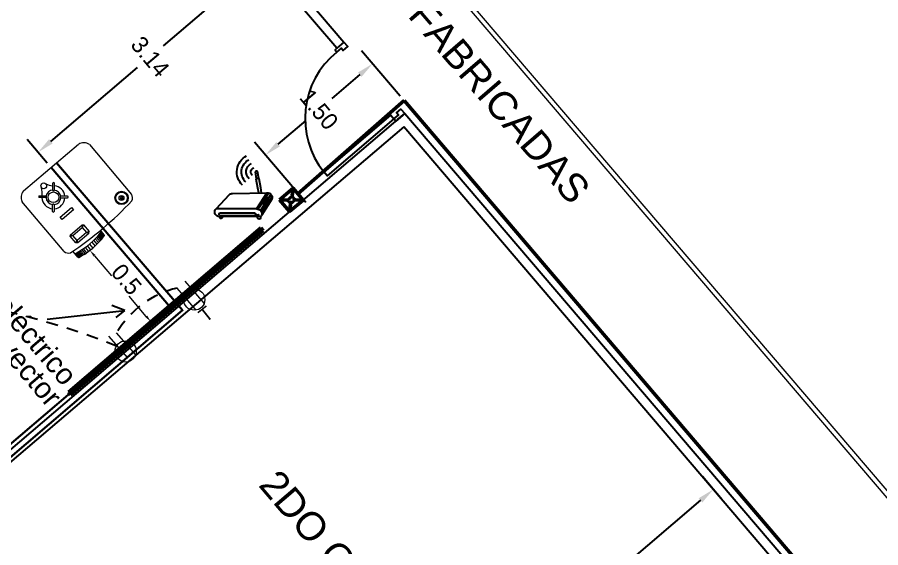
# Model space of a CAD drawing. Header units: metres. Extents: x 643973 to 644410, y 8488260 to 8488397.
# Drawn here: x 644231.72 to 644240.93, y 8488331.45 to 8488337.11 of the extents above; entities that cross this region are included whole.
import ezdxf
from ezdxf.enums import TextEntityAlignment as Align

# ---------------------------------------------------------------- set-up
doc = ezdxf.new("R2010")
doc.units = ezdxf.units.M
doc.header["$MEASUREMENT"] = 0
doc.linetypes.add('LÍNEAS_OCULTAS2', pattern=[0.1875, 0.125, -0.0625])
for name, color, linetype in [('ACHURADOS', 8, 'Continuous'), ('Circ Tomac Nh-80 3x4mm2', 1, 'LÍNEAS_OCULTAS2'), ('Planta', 251, 'Continuous'), ('Salida de red', 4, 'Continuous'), ('VANOS', 2, 'Continuous')]:
    doc.layers.add(name, color=color, linetype=linetype)
for name, color, linetype, lineweight in [('Anotaciones - Textos_Pluma_Nº__86', 7, 'Continuous', 20), ('Cable USB', 3, 'Continuous', 30), ('CABLE UTP CAT 6', 140, 'COMPU_LINE', 35), ('CIRCUITO DE DATOS', 4, 'COMPU_LINE', 50), ('CIRCUITO DE SERVIDOR', 6, 'Continuous', 50), ('CIRCUITO ELECTRICO EST DE CARGA', 6, 'Continuous', 50), ('CIRCUITO ELECTRICOS', 7, 'Continuous', 15), ('CONECCION USB Y HDMI', 150, 'Continuous', 30), ('EQUIPOS ELECTRONICOS', 242, 'Continuous', 13), ('MUEBLES - PETER', 253, 'Continuous', 5), ('MURO PREFABRICADO', 252, 'Continuous', 25), ('PUERTAS', 24, 'Continuous', 5), ('TEXTOS-SUBTITULO', 26, 'Continuous', 30), ('tomacorriente', 1, 'Continuous', 20)]:
    doc.layers.add(name, color=color, linetype=linetype, lineweight=lineweight)
doc.styles.add('style4', font='arial.ttf')
doc.linetypes.add('COMPU_LINE', pattern='A,0.5,-0.1,["R",Standard,S=0.1,R=0,X=-0.05,Y=-0.05],-0.1', length=0.7)
doc.dimstyles.new('UTILIZAR', dxfattribs={"dimtxt": 0.18, "dimasz": 0.18, "dimexe": 0.18, "dimexo": 0.0625, "dimgap": 0.09, "dimtad": 0, "dimtih": 1, "dimtoh": 1, "dimdec": 4, "dimzin": 0, "dimdsep": 46, "dimtxsty": 'Standard', "dimcen": 0.09, "dimadec": 0, "dimazin": 0, "dimtfac": 1, "dimtdec": 4, "dimtofl": 0, "dimtmove": 0, "dimatfit": 3, "dimfxl": 1, "dimtolj": 1, "dimtzin": 0, "dimarcsym": 0})

# ---------------------------------------------------------------- blocks, each defined once
blk = doc.blocks.new('PUERTA8')
at = {"layer": 'VANOS', "ltscale": 0.5}
for points in [[(0.025, 0.05), (0.025, 0.8), (0.065, 0.8), (0.065, 0.05)], [(0, -0.05), (0, 0.05), (0.025, 0.05), (0.025, 0), (0.05, 0), (0.05, -0.05)], [(0.8, -0.05), (0.8, 0.05), (0.775, 0.05), (0.775, 0), (0.75, 0), (0.75, -0.05)]]:
    blk.add_lwpolyline(points, close=True, dxfattribs=at)
at = {"layer": 'VANOS', "color": 8, "ltscale": 0.5}
blk.add_arc((0.045, 0.07), 0.7303, 358.43065, 88.43065, dxfattribs=at)
blk = doc.blocks.new('P-1')
at = {"layer": 'ACHURADOS'}
blk.add_blockref('PUERTA8', (0, 0.05), dxfattribs=at)
blk = doc.blocks.new('ECRAN')
at = {"layer": 'CIRCUITO DE SERVIDOR'}
h = blk.add_hatch(color=141, dxfattribs=at)
h.dxf.hatch_style = 1
h.paths.add_polyline_path([(714290.2886, 8427261.8314), (714290.3044, 8427261.8508), (714288.9074, 8427262.9858), (714288.8917, 8427262.9665)])
at = {"layer": 'CIRCUITO DE SERVIDOR', "color": 0}
for p, q in [((714288.8916, 8427262.9664), (714288.9074, 8427262.9858)), ((714290.2886, 8427261.8314), (714288.8916, 8427262.9664)), ((714290.3044, 8427261.8508), (714288.9074, 8427262.9858)), ((714290.2886, 8427261.8314), (714290.3044, 8427261.8508))]:
    blk.add_line(p, q, dxfattribs=at)
blk = doc.blocks.new('PROYECTOR')
at = {"layer": 'EQUIPOS ELECTRONICOS', "color": 22}
for p, q in [((714285.8992, 8427254.0659), (714285.87, 8427254.0659)), ((714285.8745, 8427254.0694), (714285.9193, 8427254.0694)), ((714285.8923, 8427254.0254), (714285.8631, 8427254.0254)), ((714285.8936, 8427254.035), (714285.8644, 8427254.035)), ((714285.8948, 8427254.0431), (714285.8656, 8427254.0431)), ((714285.8961, 8427254.0506), (714285.867, 8427254.0506)), ((714285.8973, 8427254.0568), (714285.8681, 8427254.0568)), ((714285.8984, 8427254.062), (714285.8692, 8427254.062)), ((714285.937, 8427254.0183), (714285.9448, 8427254.0263)), ((714285.937, 8427254.0183), (714285.9495, 8427254.0119)), ((714285.9448, 8427254.0263), (714285.9495, 8427254.0119)), ((714285.9936, 8427254.0263), (714285.9875, 8427254.0119)), ((714285.9988, 8427254.0188), (714285.9875, 8427254.0119)), ((714285.9936, 8427254.0263), (714285.9988, 8427254.0188)), ((714285.8889, 8427253.9712), (714285.8597, 8427253.9712)), ((714285.8893, 8427253.9881), (714285.8601, 8427253.9881)), ((714285.8901, 8427254.0034), (714285.8609, 8427254.0034)), ((714285.8912, 8427254.0156), (714285.862, 8427254.0156)), ((714285.8893, 8427253.9543), (714285.8601, 8427253.9543)), ((714285.8901, 8427253.939), (714285.8609, 8427253.939)), ((714285.8912, 8427253.9268), (714285.862, 8427253.9268)), ((714285.937, 8427253.9345), (714285.9495, 8427253.9409)), ((714285.937, 8427253.9345), (714285.9448, 8427253.9265)), ((714285.9448, 8427253.9265), (714285.9495, 8427253.9409)), ((714285.9988, 8427253.9339), (714285.9875, 8427253.9409)), ((714285.9936, 8427253.9265), (714285.9875, 8427253.9409)), ((714285.9936, 8427253.9265), (714285.9988, 8427253.9339)), ((714285.8923, 8427253.9169), (714285.8631, 8427253.9169)), ((714285.8936, 8427253.9074), (714285.8644, 8427253.9074)), ((714285.8948, 8427253.8993), (714285.8656, 8427253.8993)), ((714285.8961, 8427253.8918), (714285.867, 8427253.8918)), ((714285.8973, 8427253.8856), (714285.8681, 8427253.8856)), ((714285.8984, 8427253.8804), (714285.8692, 8427253.8804)), ((714285.8992, 8427253.8765), (714285.87, 8427253.8765)), ((714285.8745, 8427253.873), (714285.9, 8427253.873)), ((714285.9, 8427253.873), (714285.9079, 8427253.873))]:
    blk.add_line(p, q, dxfattribs=at)
for points in [[(714285.9497, 8427254.1075), (714286.3214, 8427254.1075)], [(714285.937, 8427253.9345), (714285.937, 8427254.0183)], [(714285.9448, 8427254.0263), (714285.9936, 8427254.0263)], [(714285.9988, 8427254.0188), (714285.9988, 8427253.9339)], [(714286.2499, 8427253.9885), (714286.275, 8427254.0177)], [(714286.362, 8427254.062), (714286.362, 8427253.6507)], [(714286.1894, 8427253.9789), (714286.1602, 8427254.0041)], [(714286.1667, 8427254.0116), (714286.1959, 8427253.9864)], [(714286.2825, 8427254.0113), (714286.2574, 8427253.9821)], [(714285.9936, 8427253.9265), (714285.9448, 8427253.9265)], [(714286.1953, 8427253.925), (714286.1702, 8427253.8958)], [(714286.1777, 8427253.8894), (714286.2028, 8427253.9186)], [(714286.2529, 8427253.9243), (714286.2821, 8427253.8992)], [(714286.2886, 8427253.9068), (714286.2594, 8427253.9318)], [(714286.3214, 8427253.6052), (714285.9497, 8427253.6052)]]:
    blk.add_lwpolyline(points, dxfattribs=at)
for points in [[(714285.9495, 8427253.9409), (714285.9495, 8427254.0119), (714285.9875, 8427254.0119), (714285.9875, 8427253.9409)], [(714286.0962, 8427253.9157), (714286.0962, 8427253.9997), (714286.1136, 8427253.9997), (714286.1136, 8427253.9157)], [(714285.9592, 8427253.6606), (714285.9592, 8427253.6638), (714285.971, 8427253.6638), (714285.971, 8427253.6606)]]:
    blk.add_lwpolyline(points, close=True, dxfattribs=at)
for centre, radius in [((714286.2244, 8427253.9554), 0.0304), ((714286.3099, 8427253.9554), 0.0164), ((714285.9712, 8427253.6622), 0.0381), ((714285.9712, 8427253.6622), 0.0331), ((714285.971, 8427253.6622), 0.014)]:
    blk.add_circle(centre, radius, dxfattribs=at)
for centre, radius, start, end in [((714286.2997, 8427253.9712), 0.44, 167.5718, 192.4282), ((714285.8748, 8427254.0645), 0.00496, 93.9534, 163.5798), ((714286.3289, 8427253.9712), 0.44, 167.0985, 192.9015), ((714287.9085, 8427253.8563), 2.0006, 173.425, 186.575), ((714285.9554, 8427254.0705), 0.0374, 98.673, 156.471), ((714286.3087, 8427254.0552), 0.0537, 7.2076, 76.3441), ((714286.2244, 8427253.9554), 0.0653, 51.3173, 134.9047), ((714286.2773, 8427254.0128), 0.00543, 343.4853, 115.0201), ((714286.2244, 8427253.9554), 0.0653, 143.6007, 227.2934), ((714286.1652, 8427254.0064), 0.00543, 73.4853, 205.0201), ((714286.2244, 8427253.9554), 0.0419, 145.8568, 226.2323), ((714286.191, 8427253.9841), 0.00543, 253.4853, 25.0201), ((714286.2244, 8427253.9554), 0.0419, 52.4732, 132.6486), ((714286.2551, 8427253.987), 0.00543, 163.4853, 295.0201), ((714286.2244, 8427253.9554), 0.0419, 325.9622, 39.2682), ((714286.3924, 8427254.1221), 0.1714, 225.6035, 241.2485), ((714286.1976, 8427253.9201), 0.00543, 343.5907, 115.1255), ((714286.2244, 8427253.9554), 0.0419, 239.2135, 312.7541), ((714286.2578, 8427253.9266), 0.00543, 73.5907, 205.1255), ((714286.3924, 8427253.7886), 0.1714, 118.7515, 131.9741), ((714285.8748, 8427253.8779), 0.00496, 196.4202, 266.0466), ((714286.1754, 8427253.8943), 0.00543, 163.5907, 295.1255), ((714286.2244, 8427253.9554), 0.0653, 235.9964, 315.0101), ((714286.3924, 8427253.7886), 0.1714, 135.3, 135.5685), ((714286.2837, 8427253.9044), 0.00543, 253.5907, 25.1255), ((714285.9554, 8427253.6422), 0.0374, 203.529, 261.327), ((714285.9712, 8427253.6622), 0.00701, 214.7427, 146.5983), ((714286.3087, 8427253.6574), 0.0537, 283.6559, 352.7924)]:
    blk.add_arc(centre, radius, start, end, dxfattribs=at)
blk = doc.blocks.new('TOMACORRIENTE DOBLE')
at = {"layer": 'tomacorriente'}
for p, q in [((697806.719, 8439550.8898), (697806.4194, 8439550.969)), ((697806.6902, 8439550.7807), (697806.3906, 8439550.8599))]:
    blk.add_line(p, q, dxfattribs=at)
blk.add_circle((697806.6096, 8439550.8603), 0.1133, dxfattribs=at)
blk = doc.blocks.new('ACCES POINT')
at = {"color": 92}
for p, q in [((714282.9303, 8427256.3173), (714282.9303, 8427256.314)), ((714282.941, 8427256.3173), (714282.941, 8427256.3146)), ((714282.9211, 8427256.1343), (714282.9211, 8427256.2311)), ((714282.9518, 8427256.1343), (714282.9518, 8427256.2311)), ((714282.9211, 8427256.078), (714282.9211, 8427256.1343)), ((714282.9518, 8427256.0828), (714282.9518, 8427256.1343)), ((714282.818, 8427256.0243), (714282.9579, 8427255.8736)), ((714282.8189, 8427256.0065), (714282.9588, 8427255.8558)), ((714282.8256, 8427256.0454), (714282.8608, 8427256.0075)), ((714282.8461, 8427256.064), (714282.8824, 8427256.0249)), ((714282.8574, 8427256.0681), (714282.8948, 8427256.0278)), ((714282.8592, 8427256.0049), (714282.9129, 8427255.947)), ((714282.865, 8427256.0693), (714283.0049, 8427255.9186)), ((714282.8244, 8427255.9924), (714282.9644, 8427255.8417)), ((714282.9145, 8427255.9496), (714282.9655, 8427255.8947)), ((714282.9362, 8427255.967), (714282.986, 8427255.9134)), ((714282.9486, 8427255.9699), (714282.9974, 8427255.9174)), ((714282.976, 8427255.8297), (714283.4217, 8427255.9113)), ((714283.0049, 8427255.9186), (714283.4294, 8427255.9937)), ((714283.3966, 8427255.9467), (714283.0296, 8427255.8796)), ((714283.4035, 8427255.9223), (714283.0365, 8427255.8551)), ((714283.4049, 8427255.9082), (714283.4049, 8427255.8948)), ((714282.976, 8427255.8297), (714282.9648, 8427255.841)), ((714282.9782, 8427255.8301), (714282.9782, 8427255.818)), ((714283.0115, 8427255.821), (714283.0115, 8427255.8362)), ((714283.378, 8427255.9033), (714283.378, 8427255.8948))]:
    blk.add_line(p, q, dxfattribs=at)
for points in [[(714282.9246, 8427256.2347), (714282.9246, 8427256.3098)], [(714282.9482, 8427256.2347), (714282.9482, 8427256.3098)], [(714283.2291, 8427256.1258), (714282.865, 8427256.0693)], [(714283.4294, 8427255.9937), (714283.2628, 8427256.1215)]]:
    blk.add_lwpolyline(points, dxfattribs=at)
for centre in [(714282.9932, 8427255.8488), (714283.0067, 8427255.8509), (714283.0201, 8427255.8541)]:
    blk.add_circle(centre, 0.00399, dxfattribs=at)
for centre, radius, start, end in [((714282.9482, 8427256.3098), 0.1974, 324.42337, 71.42959), ((714282.9482, 8427256.3098), 0.0984, 322.08641, 73.88378), ((714282.9482, 8427256.3098), 0.1479, 323.64665, 72.2452), ((714282.9364, 8427256.2998), 0.0155, 40.38341, 139.61659), ((714282.9357, 8427256.3136), 0.00651, 35.17333, 144.99977), ((714282.9482, 8427256.3098), 0.0489, 317.3396, 78.87178), ((714282.9364, 8427256.2193), 0.0194, 37.7243, 142.2757), ((714283.2395, 8427256.0729), 0.0539, 64.31802, 101.06402), ((714282.8691, 8427256.018), 0.0515, 94.57986, 210.72728), ((714282.8989, 8427255.9824), 0.0456, 84.10184, 150.53064), ((714282.9033, 8427255.9776), 0.0456, 84.10184, 150.53064), ((714282.9078, 8427255.9728), 0.0456, 84.10184, 150.53064), ((714282.9123, 8427255.9679), 0.0456, 84.10184, 150.53064), ((714282.9168, 8427255.9631), 0.0456, 84.10184, 150.53064), ((714282.9213, 8427255.9583), 0.0456, 84.10184, 150.53064), ((714282.9258, 8427255.9535), 0.0456, 84.10184, 150.53064), ((714282.9302, 8427255.9486), 0.0456, 84.10184, 150.53064), ((714282.9347, 8427255.9438), 0.0456, 84.10184, 150.53064), ((714282.9392, 8427255.939), 0.0456, 84.10184, 150.53064), ((714282.9437, 8427255.9342), 0.0456, 84.10184, 150.53064), ((714282.9482, 8427255.9293), 0.0456, 84.10184, 150.53064), ((714282.9526, 8427255.9245), 0.0456, 84.10184, 150.53064), ((714283.009, 8427255.8673), 0.0515, 94.57986, 210.72728), ((714283.3896, 8427255.9315), 0.0167, 326.43027, 65.27798), ((714283.4018, 8427255.9547), 0.0478, 294.69962, 54.59987), ((714282.9945, 8427255.8229), 0.0171, 196.70649, 353.75044), ((714283.037, 8427255.8685), 0.0134, 123.93167, 267.77658), ((714283.3914, 8427255.8968), 0.0136, 171.61169, 8.38831)]:
    blk.add_arc(centre, radius, start, end, dxfattribs=at)
blk = doc.blocks.new('*D30')
at = {"layer": 'Anotaciones - Textos_Pluma_Nº__86', "color": 0, "lineweight": -2, "transparency": 16777216}
for p, q in [((644239.2358, 8488331.9642), (644239.0249, 8488332.2114)), ((644239.0048, 8488331.9577), (644238.0829, 8488331.1711)), ((644236.887, 8488330.1509), (644237.809, 8488330.9375)), ((644236.8441, 8488329.9238), (644236.6332, 8488330.1711))]:
    blk.add_line(p, q, dxfattribs=at)
at = {"layer": 'Anotaciones - Textos_Pluma_Nº__86', "color": 0, "transparency": 16777216}
for points in [[(644238.9854, 8488331.9805), (644239.0243, 8488331.9348), (644239.1418, 8488332.0745)], [(644236.8675, 8488330.1738), (644236.9065, 8488330.1281), (644236.7501, 8488330.0341)]]:
    blk.add_solid(points, dxfattribs=at)
at = {"layer": 'Defpoints', "color": 0, "transparency": 16777216}
for p in [(644239.1418, 8488332.0745), (644239.2764, 8488331.9167, 0), (644236.8847, 8488329.8763, 0)]:
    blk.add_point(p, dxfattribs=at)
at = {"layer": 'Anotaciones - Textos_Pluma_Nº__86', "color": 0, "transparency": 16777216, "insert": (644237.9459, 8488331.0543), "char_height": 0.18, "attachment_point": 5, "rotation": 310}
blk.add_mtext('\\A1;3.14', dxfattribs=at)
blk = doc.blocks.new('*D32')
at = {"layer": 'Anotaciones - Textos_Pluma_Nº__86', "color": 0, "lineweight": -2, "transparency": 16777216}
for p, q in [((644235.8035, 8488336.2708), (644235.3921, 8488336.753)), ((644235.372, 8488336.4992), (644235.0739, 8488336.2449)), ((644234.5019, 8488335.7569), (644234.8, 8488336.0113)), ((644234.796, 8488335.1349), (644234.2482, 8488335.7771))]:
    blk.add_line(p, q, dxfattribs=at)
at = {"layer": 'Anotaciones - Textos_Pluma_Nº__86', "color": 0, "transparency": 16777216}
for points in [[(644235.3525, 8488336.522), (644235.3915, 8488336.4764), (644235.509, 8488336.616)], [(644234.4825, 8488335.7798), (644234.5214, 8488335.7341), (644234.365, 8488335.6401)]]:
    blk.add_solid(points, dxfattribs=at)
at = {"layer": 'Defpoints', "color": 0, "transparency": 16777216}
for p in [(644235.844, 8488336.2233, 0), (644234.365, 8488335.6401), (644234.8365, 8488335.0874, 0)]:
    blk.add_point(p, dxfattribs=at)
at = {"layer": 'Anotaciones - Textos_Pluma_Nº__86', "color": 0, "transparency": 16777216, "insert": (644234.937, 8488336.1281), "char_height": 0.18, "attachment_point": 5, "rotation": 310}
blk.add_mtext('\\A1;1.50', dxfattribs=at)
blk = doc.blocks.new('*D33')
at = {"layer": 'Anotaciones - Textos_Pluma_Nº__86', "color": 0, "lineweight": -2, "transparency": 16777216}
for p, q in [((644234.432, 8488337.5953), (644234.2166, 8488337.8478)), ((644234.1965, 8488337.594), (644233.2745, 8488336.8075)), ((644232.0786, 8488335.7873), (644233.0006, 8488336.5738)), ((644232.0402, 8488335.5549), (644231.8249, 8488335.8074))]:
    blk.add_line(p, q, dxfattribs=at)
at = {"layer": 'Anotaciones - Textos_Pluma_Nº__86', "color": 0, "transparency": 16777216}
for points in [[(644234.177, 8488337.6168), (644234.2159, 8488337.5712), (644234.3334, 8488337.7108)], [(644232.0592, 8488335.8101), (644232.0981, 8488335.7645), (644231.9417, 8488335.6705)]]:
    blk.add_solid(points, dxfattribs=at)
at = {"layer": 'Defpoints', "color": 0, "transparency": 16777216}
for p in [(644234.3334, 8488337.7108), (644234.4725, 8488337.5477, 0), (644232.0808, 8488335.5074, 0)]:
    blk.add_point(p, dxfattribs=at)
at = {"layer": 'Anotaciones - Textos_Pluma_Nº__86', "color": 0, "transparency": 16777216, "insert": (644233.1375, 8488336.6906), "char_height": 0.18, "attachment_point": 5, "rotation": 310}
blk.add_mtext('\\A1;3.14', dxfattribs=at)
blk = doc.blocks.new('*D34')
at = {"layer": 'Anotaciones - Textos_Pluma_Nº__86', "color": 0, "lineweight": -2, "transparency": 16777216}
for p, q in [((644225.6203, 8488336.9191), (644224.5603, 8488336.0148)), ((644224.8141, 8488335.9947), (644233.7467, 8488325.5239)), ((644243.7913, 8488313.7496), (644234.8587, 8488324.2204)), ((644244.8312, 8488314.4002), (644243.7712, 8488313.4959))]:
    blk.add_line(p, q, dxfattribs=at)
at = {"layer": 'Anotaciones - Textos_Pluma_Nº__86', "color": 0, "transparency": 16777216}
for points in [[(644224.8369, 8488336.0141), (644224.7912, 8488335.9752), (644224.6972, 8488336.1316)], [(644243.8141, 8488313.7691), (644243.7685, 8488313.7302), (644243.9081, 8488313.6127)]]:
    blk.add_solid(points, dxfattribs=at)
at = {"layer": 'Defpoints', "color": 0, "transparency": 16777216}
for p in [(644225.6679, 8488336.9597, 0), (644224.6972, 8488336.1316), (644244.8788, 8488314.4408, 0)]:
    blk.add_point(p, dxfattribs=at)
at = {"layer": 'Anotaciones - Textos_Pluma_Nº__86', "color": 0, "transparency": 16777216, "insert": (644234.3027, 8488324.8721), "char_height": 0.4, "attachment_point": 5, "rotation": 310.46751}
blk.add_mtext('\\A1;29.60', dxfattribs=at)

msp = doc.modelspace()

# ---------------------------------------------------------------- hatches: boundary and pattern name
at = {"layer": 'Salida de red'}
h = msp.add_hatch(color=256, dxfattribs=at)
h.dxf.hatch_style = 1
h.paths.add_polyline_path([(644234.6905, 8488335.16424), (644234.63296, 8488335.11515), (644234.5936, 8488335.16129), (644234.65114, 8488335.21038)])
h.paths.add_polyline_path([(644234.63589, 8488335.14813), (644234.64108, 8488335.14205), (644234.64468, 8488335.14512), (644234.64987, 8488335.13903), (644234.66425, 8488335.1513), (644234.65906, 8488335.15739), (644234.66266, 8488335.16046), (644234.65747, 8488335.16654), (644234.66826, 8488335.17575), (644234.65008, 8488335.19705), (644234.60693, 8488335.16023), (644234.6251, 8488335.13893)], flags=16)
edge = h.paths.add_edge_path(flags=17)
edge.add_line((644234.65728, 8488335.20319), (644234.6905, 8488335.16424))

# ---------------------------------------------------------------- linework, layer by layer
at = {"layer": 'Anotaciones - Textos_Pluma_Nº__86'}
for p, q in [((644232.49516, 8488334.62469), (644232.4381, 8488334.57601)), ((644232.54383, 8488334.56763), (644232.72662, 8488334.35336)), ((644233.09575, 8488333.92067), (644232.91296, 8488334.13494)), ((644233.14443, 8488333.86361), (644233.08737, 8488333.81494))]:
    msp.add_line(p, q, dxfattribs=at)
for points in [[(644232.55334, 8488334.57574), (644232.53432, 8488334.55952), (644232.49516, 8488334.62469)], [(644233.10526, 8488333.92878), (644233.08624, 8488333.91256), (644233.14443, 8488333.86361)]]:
    msp.add_solid(points, dxfattribs=at)
at = {"layer": 'Cable USB'}
msp.add_lwpolyline([(644232.14023, 8488335.55776), (644233.48203, 8488333.98491), (644230.6339, 8488331.55516), (644228.74268, 8488333.77204), (644229.29104, 8488334.23985)], dxfattribs=at)
at = {"layer": 'CABLE UTP CAT 6'}
msp.add_lwpolyline([(644234.71778, 8488335.2184), (644234.76978, 8488335.15744)], dxfattribs=at)
at = {"layer": 'Circ Tomac Nh-80 3x4mm2'}
for centre, radius, start, end in [((644229.7569, 8488326.0268), 8.15694, 68.182385, 100.286051), ((644233.66076, 8488333.23007), 1.0194, 103.274196, 149.779413)]:
    msp.add_arc(centre, radius, start, end, dxfattribs=at)
at = {"layer": 'CIRCUITO DE DATOS'}
msp.add_line((644250.41368, 8488319.1448), (644235.84403, 8488336.22328), dxfattribs=at)
at = {"layer": 'CIRCUITO DE DATOS', "color": 0}
msp.add_line((644234.66081, 8488335.28778), (644234.51564, 8488335.16393), dxfattribs=at)
at = {"layer": 'CIRCUITO DE DATOS'}
msp.add_lwpolyline([(644235.84403, 8488336.22328), (644234.71281, 8488335.22682)], dxfattribs=at)
at = {"layer": 'CIRCUITO ELECTRICO EST DE CARGA', "color": 0}
for p, q in [((644234.66081, 8488335.28778), (644234.65114, 8488335.21038)), ((644234.66081, 8488335.28778), (644234.76845, 8488335.1616)), ((644234.51564, 8488335.16393), (644234.62328, 8488335.03775)), ((644234.51564, 8488335.16393), (644234.5936, 8488335.16129)), ((644234.76845, 8488335.1616), (644234.62328, 8488335.03775)), ((644234.63296, 8488335.11515), (644234.62328, 8488335.03775)), ((644234.6905, 8488335.16424), (644234.76845, 8488335.1616))]:
    msp.add_line(p, q, dxfattribs=at)
at = {"layer": 'CIRCUITO ELECTRICOS', "color": 5}
for p, q in [((644232.89997, 8488333.47669), (644232.69664, 8488333.71054)), ((644232.98324, 8488333.50932), (644232.7799, 8488333.74317))]:
    msp.add_line(p, q, dxfattribs=at)
msp.add_circle((644232.87619, 8488333.54645), 0.1133, dxfattribs=at)
at = {"layer": 'CONECCION USB Y HDMI'}
for p, q in [((644232.08081, 8488335.50738), (644233.35319, 8488334.0159)), ((644233.35319, 8488334.0159), (644230.68726, 8488331.74159))]:
    msp.add_line(p, q, dxfattribs=at)
at = {"layer": 'MUEBLES - PETER', "color": 250, "lineweight": 5}
for p, q in [((644251.33016, 8488319.94442), (644232.11926, 8488342.46334)), ((644251.29212, 8488319.91197), (644232.08122, 8488342.43088))]:
    msp.add_line(p, q, dxfattribs=at)
at = {"layer": 'MURO PREFABRICADO'}
for p, q in [((644235.12688, 8488336.78071), (644231.11908, 8488341.47863)), ((644239.93077, 8488331.14961), (644235.84068, 8488335.944))]:
    msp.add_line(p, q, dxfattribs=at)
for points in [[(644231.05418, 8488341.55471), (644231.13025, 8488341.61961), (644235.20296, 8488336.84561)], [(644235.20296, 8488336.84561), (644235.12688, 8488336.78071)], [(644230.46557, 8488331.48994), (644235.85185, 8488336.08498)], [(644235.77577, 8488336.02008), (644235.85185, 8488336.08498), (644240.00685, 8488331.21452)], [(644235.85185, 8488336.08498), (644235.91675, 8488336.0089)], [(644235.84068, 8488335.944), (644230.53047, 8488331.41387)]]:
    msp.add_lwpolyline(points, dxfattribs=at)
at = {"layer": 'Planta'}
for p, q in [((644232.03988, 8488333.88909), (644232.86603, 8488333.98214)), ((644232.86603, 8488333.98214), (644232.72925, 8488334.03796)), ((644232.7736, 8488333.90903), (644232.86603, 8488333.98214))]:
    msp.add_line(p, q, dxfattribs=at)
at = {"layer": 'Salida de red'}
for p, q in [((644234.65008, 8488335.19705), (644234.60693, 8488335.16023)), ((644234.66826, 8488335.17575), (644234.65008, 8488335.19705)), ((644234.65728, 8488335.20319), (644234.6905, 8488335.16424)), ((644234.66826, 8488335.17575), (644234.65747, 8488335.16654)), ((644234.60693, 8488335.16023), (644234.6251, 8488335.13893)), ((644234.63589, 8488335.14813), (644234.6251, 8488335.13893)), ((644234.63589, 8488335.14813), (644234.64108, 8488335.14205)), ((644234.64468, 8488335.14512), (644234.64108, 8488335.14205)), ((644234.64987, 8488335.13903), (644234.64468, 8488335.14512)), ((644234.66425, 8488335.1513), (644234.64987, 8488335.13903)), ((644234.65747, 8488335.16654), (644234.66266, 8488335.16046)), ((644234.66266, 8488335.16046), (644234.65906, 8488335.15739)), ((644234.66425, 8488335.1513), (644234.65906, 8488335.15739))]:
    msp.add_line(p, q, dxfattribs=at)
msp.add_lwpolyline([(644234.6905, 8488335.16424), (644234.63296, 8488335.11515), (644234.5936, 8488335.16129), (644234.65114, 8488335.21038)], close=True, dxfattribs=at)

# ---------------------------------------------------------------- block references
at = {"layer": 'CIRCUITO ELECTRICOS', "color": 0}
for name, p, xscale, yscale, zscale, rotation in [('PROYECTOR', (13562942.70094, 17684823.83667, 0), 1.874999999999975, 1.874999999999975, 1.874999999999975, 130.2908163122087), ('ECRAN', (12887144.42234, 5163985.86966, 0), 1.5, 1.5, 1.5, 79.65339294135451)]:
    msp.add_blockref(name, p, dxfattribs=dict(at, xscale=xscale, yscale=yscale, zscale=zscale, rotation=rotation))
at = {"layer": 'Planta', "xscale": -1, "rotation": 9.882620671859339}
msp.add_blockref('ACCES POINT', (2794290.65296, 308720.15571, 0), dxfattribs=at)
at = {"layer": 'Planta', "rotation": 325.5399787751542}
msp.add_blockref('TOMACORRIENTE DOBLE', (-4706482.71262, 1924586.11088, 0), dxfattribs=at)
at = {"layer": 'PUERTAS', "xscale": 1.249756712422823, "yscale": 1.249756712422823, "zscale": 1.249756712422823, "rotation": 130.4675136906516}
msp.add_blockref('P-1', (644235.85185, 8488336.08498), dxfattribs=at)

# ---------------------------------------------------------------- texts
at = {"insert": (644234.5112, 8488332.31119), "char_height": 0.3, "attachment_point": 1, "rotation": 310.467514, "style": 'style4'}
msp.add_mtext_dynamic_manual_height_columns('2DO GRADO', width=2.5599864, gutter_width=12.5, heights=[0], dxfattribs=at)
at = {"layer": 'Anotaciones - Textos_Pluma_Nº__86', "insert": (644232.88476, 8488334.31473), "char_height": 0.18, "attachment_point": 5, "rotation": 310.467514}
msp.add_mtext('\\A1;0.5', dxfattribs=at)
at = {"layer": 'Planta', "color": 0, "style": 'style4'}
for s, p in [('Circuito eléctrico', (644230.73396, 8488334.89128)), ('para el Proyector', (644230.52865, 8488334.71613))]:
    msp.add_text(s, height=0.22, rotation=310.467514, dxfattribs=at).set_placement(p)
at = {"layer": 'TEXTOS-SUBTITULO', "color": 0, "style": 'style4'}
msp.add_text('CONSTRUCCION AULAS PRE FABRICADAS', height=0.3, rotation=310.767514, dxfattribs=at).set_placement((644234.78758, 8488338.3846), align=Align.CENTER)
at = {"layer": 'tomacorriente', "insert": (644233.68614, 8488334.00195), "char_height": 0.14803, "width": 1.3807297, "attachment_point": 2, "rotation": 38.593759, "style": 'style4'}
msp.add_mtext('T', dxfattribs=at)

# ---------------------------------------------------------------- dimensions: what is measured, and where the dimension line sits
at = {"layer": 'Anotaciones - Textos_Pluma_Nº__86'}
for base, p1, p2, picture, middle in [((644234.3334, 8488337.71083, 0), (644232.08081, 8488335.50738), (644234.47252, 8488337.54775), '*D33', (644233.13754, 8488336.69064, 0)), ((644234.36499, 8488335.64013, 0), (644235.84403, 8488336.22328), (644234.83654, 8488335.08737), '*D32', (644234.93697, 8488336.12809, 0)), ((644239.14177, 8488332.07448, 0), (644236.8847, 8488329.87629), (644239.27641, 8488331.91666), '*D30', (644237.94591, 8488331.0543, 0))]:
    dim = msp.add_linear_dim(base=base, p1=p1, p2=p2, angle=40.467514, dimstyle='UTILIZAR', override={"dimtih": 0, "dimdec": 2}, dxfattribs=at)
    dim.commit()
    dim.dimension.update_dxf_attribs({"geometry": picture, "text_midpoint": middle, "text_rotation": 310})
dim = msp.add_linear_dim(base=(644224.69723, 8488336.1316, 0), p1=(644244.87879, 8488314.44076), p2=(644225.6679, 8488336.95967), angle=310.467514, dimstyle='UTILIZAR', override={"dimtxt": 0.4, "dimtih": 0, "dimdec": 2}, dxfattribs=at)
dim.commit()
dim.dimension.update_dxf_attribs({"geometry": '*D34', "text_midpoint": (644234.30268, 8488324.87214, 0)})

doc.saveas('drawing.dxf')
